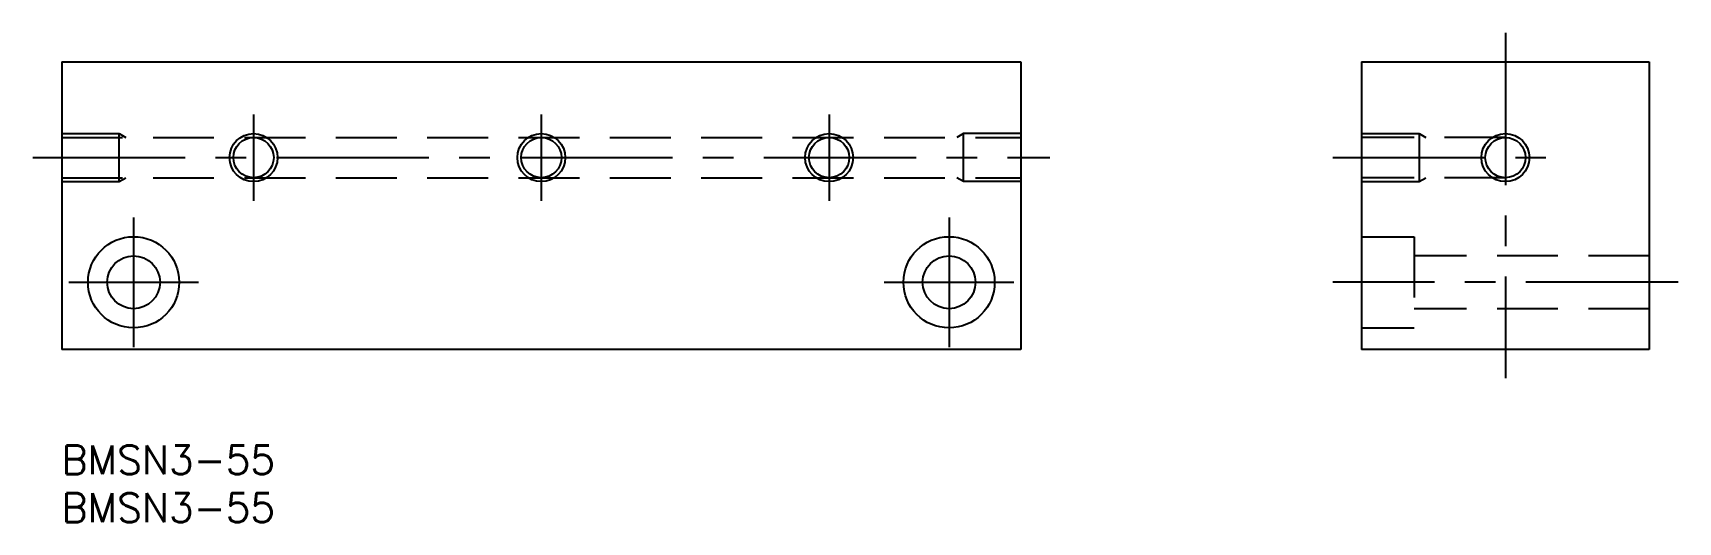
# Model space of a CAD drawing. Extents: x -3 to 168, y -8 to 43.
import ezdxf

# ---------------------------------------------------------------- set-up
doc = ezdxf.new("R2010")
doc.units = 0
doc.header["$LTSCALE"] = 0.5
doc.linetypes.add('CENTER', pattern=[50.8, 31.75, -6.35, 6.35, -6.35])
doc.linetypes.add('DASHED', pattern=[19.05, 12.7, -6.35])
doc.layers.get('0').update_dxf_attribs({"linetype": 'CONTINUOUS'})
for name, color, linetype in [('MSM_CENTER', 1, 'CENTER'), ('MSM_CONTINUOUS', 7, 'CONTINUOUS'), ('MSM_DASHED', 4, 'DASHED'), ('MSM_NARROW', 5, 'CONTINUOUS'), ('MSM_PART_NUMBER', 7, 'CONTINUOUS')]:
    doc.layers.add(name, color=color, linetype=linetype)
doc.styles.get("Standard").update_dxf_attribs({"font": 'txt.shx', "height": 3, "bigfont": 'bigfont.shx'})

# ---------------------------------------------------------------- blocks, each defined once
blk = doc.blocks.new('*U10')
at = {"layer": 'MSM_PART_NUMBER'}
blk.add_text('BMSN3-55', height=3, dxfattribs=at).set_placement((0, -3))
blk = doc.blocks.new('*U11')
at = {"layer": 'MSM_PART_NUMBER'}
blk.add_text('BMSN3-55', height=3, dxfattribs=at).set_placement((0, -8))

msp = doc.modelspace()

# ---------------------------------------------------------------- linework, layer by layer
for p, q in [((135.5, 40), (135.5, 10)), ((135.5, 40), (165.5, 40)), ((165.5, 40), (165.5, 10)), ((165.5, 10), (135.5, 10))]:
    msp.add_line(p, q)
at = {"layer": 'MSM_CENTER'}
for p, q in [((150.5, 43), (150.5, 7)), ((20, 34.5), (20, 25.5)), ((50, 34.5), (50, 25.5)), ((80, 34.5), (80, 25.5)), ((-3, 30), (103, 30)), ((132.5, 30), (155, 30)), ((7.5, 23.75), (7.5, 10.25)), ((92.5, 23.75), (92.5, 10.25)), ((0.75, 17), (14.25, 17)), ((85.75, 17), (99.25, 17)), ((168.5, 17), (132.5, 17))]:
    msp.add_line(p, q, dxfattribs=at)
at = {"layer": 'MSM_CONTINUOUS'}
for p, q in [((0, 40), (100, 40)), ((0, 40), (0, 10)), ((100, 40), (100, 10)), ((100, 10), (0, 10))]:
    msp.add_line(p, q, dxfattribs=at)
for centre, radius in [((20, 30), 2.1), ((50, 30), 2.1), ((80, 30), 2.1), ((150.5, 30), 2.1), ((7.5, 17), 4.75), ((92.5, 17), 4.75), ((7.5, 17), 2.75), ((92.5, 17), 2.75)]:
    msp.add_circle(centre, radius, dxfattribs=at)
at = {"layer": 'MSM_DASHED'}
for p, q in [((0, 32.5), (6, 32.5)), ((0, 32.1), (100, 32.1)), ((6, 27.5), (6, 32.5)), ((6, 32.5), (6.69, 32.1)), ((94, 32.5), (93.31, 32.1)), ((94, 27.5), (94, 32.5)), ((100, 32.5), (94, 32.5)), ((135.5, 32.5), (141.5, 32.5)), ((150.5, 32.1), (135.5, 32.1)), ((141.5, 32.5), (141.5, 27.5)), ((141.5, 32.5), (142.19, 32.1)), ((0, 27.9), (100, 27.9)), ((0, 27.5), (6, 27.5)), ((6, 27.5), (6.69, 27.9)), ((94, 27.5), (93.31, 27.9)), ((100, 27.5), (94, 27.5)), ((150.5, 27.9), (135.5, 27.9)), ((135.5, 27.5), (141.5, 27.5)), ((141.5, 27.5), (142.19, 27.9)), ((135.5, 21.75), (141, 21.75)), ((141, 21.75), (141, 12.25)), ((165.5, 19.75), (141, 19.75)), ((165.5, 14.25), (141, 14.25)), ((135.5, 12.25), (141, 12.25))]:
    msp.add_line(p, q, dxfattribs=at)
at = {"layer": 'MSM_NARROW'}
for centre in [(20, 30), (50, 30), (80, 30), (150.5, 30)]:
    msp.add_circle(centre, 2.5, dxfattribs=at)

# ---------------------------------------------------------------- block references
at = {"layer": 'MSM_CONTINUOUS'}
for name in ['*U10', '*U11']:
    msp.add_blockref(name, (0, 0), dxfattribs=at)

doc.saveas('drawing.dxf')
